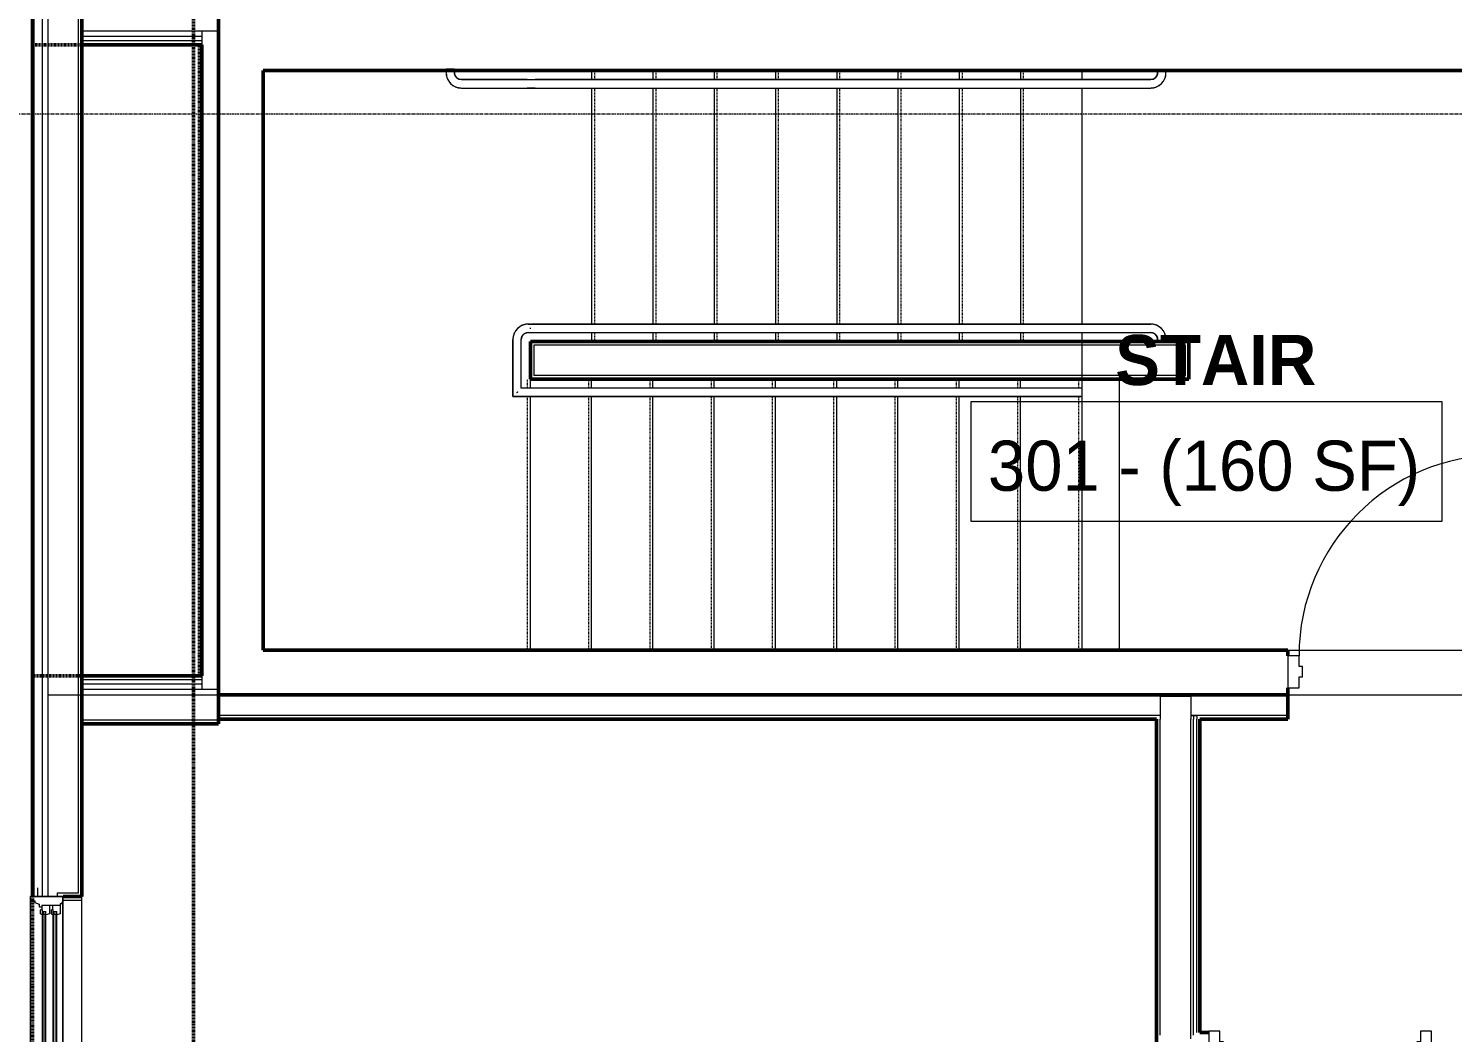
# Model space of a CAD drawing. Header units: inches. Extents: x -4235 to -464, y 9767 to 12347.
# Drawn here: x -3861.4 to -3605.8, y 11370.4 to 11550.5 of the extents above; entities that cross this region are included whole.
import ezdxf

# ---------------------------------------------------------------- set-up
doc = ezdxf.new("R2010")
doc.units = ezdxf.units.IN
doc.header["$MEASUREMENT"] = 0
for name, pattern in [('Dash 1_16_', [0.125, 0.0625, -0.0625]), ('Grid Line 1_2_', [0.875, 0.5, -0.125, 0.125, -0.125]), ('Overhead 1_16_', [0.101562, 0.0625, -0.039062])]:
    doc.linetypes.add(name, pattern=pattern)
for name, color, linetype, lineweight in [('0-1', 170, 'Continuous', 5), ('0-3', 7, 'Continuous', 9), ('A-AREA-IDEN', 2, 'Continuous', 9), ('A-DOOR-1', 7, 'Continuous', 9), ('A-DOOR-2', 130, 'Continuous', 20), ('A-DOOR-FRAM-1', 130, 'Continuous', 20), ('A-FLOR-1', 10, 'Continuous', 9), ('A-FLOR-2', 254, 'Continuous', 9), ('A-FLOR-3', 7, 'Continuous', 9), ('A-FLOR-4', 192, 'Continuous', 9), ('A-FLOR-HRAL-1', 7, 'Continuous', 9), ('A-FLOR-HRAL-2', 254, 'Continuous', 9), ('A-GLAZ-1', 151, 'Continuous', 9), ('A-GLAZ-2', 151, 'Continuous', 20), ('A-WALL', 113, 'Continuous', 13), ('A-WALL-1', 250, 'Continuous', 50), ('A-WALL-2', 50, 'Continuous', 13), ('A-WALL-3', 10, 'Continuous', 9), ('A-WALL-4', 254, 'Continuous', 9), ('A-WALL-6', 113, 'Continuous', 9), ('A-WALL-7', 113, 'Continuous', 50), ('C-PROP-LINE-1', 91, 'Dash 1_16_', 50), ('I-WALL-1', 250, 'Continuous', 50), ('I-WALL-2', 10, 'Continuous', 9), ('I-WALL-3', 254, 'Continuous', 9), ('Q-CASE-1', 254, 'Continuous', 9), ('Q-CASE-2', 7, 'Continuous', 9), ('S-GRID-1', 1, 'Grid Line 1_2_', 9), ('S-STRS-1', 254, 'Continuous', 9), ('S-STRS-2', 10, 'Continuous', 9), ('S-STRS-3', 7, 'Continuous', 9), ('S-STRS-4', 7, 'Overhead 1_16_', 9), ('S-STRS-5', 254, 'Overhead 1_16_', 9)]:
    doc.layers.add(name, color=color, linetype=linetype, lineweight=lineweight)
doc.styles.add('Century Gothic', font='ufonts.com_century-gothic.ttf', dxfattribs={"height": 9})
doc.styles.add('Century Gothic_B', font='GOTHICB.TTF', dxfattribs={"height": 9})

# ---------------------------------------------------------------- blocks, each defined once
blk = doc.blocks.new('HOLLOW METAL - UNIT DOOR-2191978-BACKGROUND - 3RD FLOOR')
at = {"layer": 'A-DOOR-1'}
blk.add_arc((18, 4.125), 36, 90, 180, dxfattribs=at)
at = {"layer": 'A-DOOR-2'}
for p, q in [((18, 40.125), (16.25, 40.125)), ((16.25, 40.125), (16.25, 4.125)), ((18, 4.125), (18, 40.125)), ((16.25, 4.125), (18, 4.125))]:
    blk.add_line(p, q, dxfattribs=at)
at = {"layer": 'A-DOOR-FRAM-1'}
for p, q in [((-18, 4.125), (-20, 4.125)), ((-20, 4.125), (-20, -3.875)), ((-18, 2.1875), (-18, 4.125)), ((18, 4.125), (18, 2.1875)), ((20, 4.125), (18, 4.125)), ((20, -3.875), (20, 4.125)), ((-17.375, 2.1875), (-18, 2.1875)), ((-17.375, -1.9375), (-17.375, 2.1875)), ((18, 2.1875), (17.375, 2.1875)), ((17.375, 2.1875), (17.375, -1.9375)), ((-18, -3.875), (-18, -1.9375)), ((-18, -1.9375), (-17.375, -1.9375)), ((17.375, -1.9375), (18, -1.9375)), ((18, -1.9375), (18, -3.875)), ((-20, -3.875), (-18, -3.875)), ((18, -3.875), (20, -3.875))]:
    blk.add_line(p, q, dxfattribs=at)
blk = doc.blocks.new('CTR - 1st Phase - Common Walls_rvt-2-BACKGROUND - 3RD FLOOR')
at = {"layer": 'A-WALL-1'}
for p, q in [((-3635.32, 11430.99), (-3827.32, 11430.99)), ((-3827.32, 11430.99), (-3827.32, 11426.61)), ((-3635.32, 11426.61), (-3635.32, 11430.99)), ((-3827.32, 11426.61), (-3658.9, 11426.61)), ((-3651.15, 11426.61), (-3635.32, 11426.61))]:
    blk.add_line(p, q, dxfattribs=at)
at = {"layer": 'A-WALL-2'}
for p, q in [((-3658.27, 11430.74), (-3827.32, 11430.74)), ((-3658.27, 11430.74), (-3652.77, 11430.74)), ((-3658.27, 11430.74), (-3658.27, 11427.24)), ((-3652.77, 11430.74), (-3658.27, 11430.74)), ((-3652.77, 11430.74), (-3652.77, 11427.24)), ((-3635.32, 11430.74), (-3652.77, 11430.74)), ((-3658.27, 11427.24), (-3827.32, 11427.24)), ((-3658.27, 11427.24), (-3658.27, 11426.61)), ((-3658.27, 11370.36), (-3658.27, 11426.61)), ((-3652.77, 11427.24), (-3652.27, 11427.24)), ((-3652.77, 11427.24), (-3652.77, 11426.61)), ((-3652.27, 11427.24), (-3652.77, 11427.24)), ((-3652.77, 11370.36), (-3652.77, 11426.61)), ((-3652.27, 11427.24), (-3651.65, 11427.24)), ((-3652.27, 11427.24), (-3652.27, 11426.61)), ((-3651.65, 11427.24), (-3652.27, 11427.24)), ((-3652.27, 11370.36), (-3652.27, 11426.61)), ((-3651.65, 11427.24), (-3651.65, 11426.61)), ((-3635.32, 11427.24), (-3651.65, 11427.24)), ((-3651.65, 11370.36), (-3651.65, 11426.61)), ((-3658.27, 11369.86), (-3658.27, 11370.36)), ((-3652.77, 11369.24), (-3652.77, 11370.36)), ((-3652.27, 11369.86), (-3652.27, 11370.36))]:
    blk.add_line(p, q, dxfattribs=at)
at = {"layer": 'A-WALL-3'}
for p in [(-3827.32, 11426.61), (-3635.32, 11430.99)]:
    blk.add_line(p, (-3827.32, 11430.99), dxfattribs=at)
at = {"layer": 'A-WALL-4'}
for p, q in [((-3635.32, 11430.99), (-3635.32, 11426.61)), ((-3827.32, 11426.61), (-3658.9, 11426.61)), ((-3651.15, 11426.61), (-3635.32, 11426.61))]:
    blk.add_line(p, q, dxfattribs=at)
at = {"layer": 'I-WALL-1'}
for p, q in [((-3658.9, 11426.61), (-3658.9, 11370.36)), ((-3651.15, 11370.36), (-3651.15, 11426.61)), ((-3658.9, 11370.36), (-3658.9, 11363.24)), ((-3649.52, 11370.36), (-3651.15, 11370.36))]:
    blk.add_line(p, q, dxfattribs=at)
at = {"layer": 'I-WALL-2'}
blk.add_line((-3649.52, 11370.36), (-3649.52, 11362.61), dxfattribs=at)
at = {"layer": 'I-WALL-3'}
for p, q in [((-3658.9, 11426.61), (-3658.9, 11370.36)), ((-3651.15, 11370.36), (-3651.15, 11426.61)), ((-3658.9, 11362.61), (-3658.9, 11370.36)), ((-3649.52, 11370.36), (-3651.15, 11370.36))]:
    blk.add_line(p, q, dxfattribs=at)
at = {"layer": '0-3', "rotation": 180}
blk.add_blockref('HOLLOW METAL - UNIT DOOR-2191978-BACKGROUND - 3RD FLOOR', (-3629.52, 11366.74), dxfattribs=at)
blk = doc.blocks.new('HOLLOW METAL - STAIR DOOR 3-0 x 6-8-2453426-BACKGROUND - 3RD FLOOR')
at = {"layer": 'A-DOOR-1'}
blk.add_arc((18, 3.25), 36, 90, 180, dxfattribs=at)
at = {"layer": 'A-DOOR-2'}
for p, q in [((18, 39.25), (16.25, 39.25)), ((16.25, 39.25), (16.25, 3.25)), ((18, 3.25), (18, 39.25)), ((16.25, 3.25), (18, 3.25))]:
    blk.add_line(p, q, dxfattribs=at)
at = {"layer": 'A-DOOR-FRAM-1'}
for p, q in [((-18, 3.25), (-20, 3.25)), ((-20, 3.25), (-20, -2.5)), ((-18, 1.3125), (-18, 3.25)), ((18, 3.25), (18, 1.3125)), ((20, 3.25), (18, 3.25)), ((20, -2.5), (20, 3.25)), ((-17.375, 1.3125), (-18, 1.3125)), ((-17.375, -0.5625), (-17.375, 1.3125)), ((18, 1.3125), (17.375, 1.3125)), ((17.375, 1.3125), (17.375, -0.5625)), ((-20, -2.5), (-18, -2.5)), ((-18, -2.5), (-18, -0.5625)), ((-18, -0.5625), (-17.375, -0.5625)), ((17.375, -0.5625), (18, -0.5625)), ((18, -0.5625), (18, -2.5)), ((18, -2.5), (20, -2.5))]:
    blk.add_line(p, q, dxfattribs=at)
blk = doc.blocks.new('Top Rail Type - Top Rail_Internal_-2424883-BACKGROUND - 3RD FLOOR')
at = {"layer": 'A-FLOR-HRAL-1'}
for p, q in [((-3771.3, 11497.49), (-3771.7, 11497.49)), ((-3759.92, 11497.49), (-3771.11, 11497.49)), ((-3672.41, 11497.49), (-3759.92, 11497.49)), ((-3659.95, 11497.49), (-3671.75, 11497.49)), ((-3771.7, 11495.99), (-3771.3, 11495.99)), ((-3771.11, 11495.99), (-3759.92, 11495.99)), ((-3759.92, 11495.99), (-3672.41, 11495.99)), ((-3671.75, 11495.99), (-3659.95, 11495.99)), ((-3774.45, 11494.74), (-3774.45, 11484.49)), ((-3772.95, 11485.99), (-3772.95, 11494.74)), ((-3658.7, 11494.74), (-3658.7, 11494.36)), ((-3657.2, 11494.36), (-3657.2, 11494.74)), ((-3771.9, 11485.99), (-3772.95, 11485.99)), ((-3672.32, 11485.99), (-3771.23, 11485.99)), ((-3774.45, 11484.49), (-3771.9, 11484.49)), ((-3771.23, 11484.49), (-3672.32, 11484.49))]:
    blk.add_line(p, q, dxfattribs=at)
at = {"layer": 'A-FLOR-HRAL-1', "flags": 128}
for points in [[(-3771.7, 11497.49), (-3771.81, 11497.49), (-3771.92, 11497.48), (-3772.03, 11497.47), (-3772.14, 11497.45), (-3772.25, 11497.43), (-3772.35, 11497.41), (-3772.46, 11497.38), (-3772.56, 11497.35), (-3772.67, 11497.31), (-3772.77, 11497.27), (-3772.87, 11497.23), (-3772.97, 11497.18), (-3773.07, 11497.13), (-3773.16, 11497.07), (-3773.25, 11497.01), (-3773.34, 11496.95), (-3773.43, 11496.88), (-3773.51, 11496.81), (-3773.59, 11496.73), (-3773.67, 11496.66), (-3773.75, 11496.57), (-3773.82, 11496.49), (-3773.89, 11496.41), (-3773.95, 11496.32), (-3774.01, 11496.23), (-3774.07, 11496.13), (-3774.12, 11496.04), (-3774.17, 11495.94), (-3774.22, 11495.84), (-3774.26, 11495.74), (-3774.3, 11495.63), (-3774.33, 11495.53), (-3774.36, 11495.42), (-3774.39, 11495.31), (-3774.41, 11495.21), (-3774.43, 11495.1), (-3774.44, 11494.99), (-3774.45, 11494.88), (-3774.45, 11494.77), (-3774.45, 11494.74)], [(-3671.75, 11497.49), (-3671.8, 11497.49), (-3671.84, 11497.49), (-3671.89, 11497.49), (-3671.94, 11497.49), (-3671.99, 11497.49), (-3672.04, 11497.49), (-3672.09, 11497.49), (-3672.14, 11497.49), (-3672.19, 11497.49), (-3672.23, 11497.49), (-3672.28, 11497.49), (-3672.32, 11497.49), (-3672.37, 11497.49), (-3672.41, 11497.49), (-3672.41, 11497.49)], [(-3657.2, 11494.74), (-3657.2, 11494.85), (-3657.21, 11494.96), (-3657.22, 11495.07), (-3657.23, 11495.18), (-3657.25, 11495.29), (-3657.28, 11495.39), (-3657.31, 11495.5), (-3657.34, 11495.6), (-3657.38, 11495.71), (-3657.42, 11495.81), (-3657.46, 11495.91), (-3657.51, 11496.01), (-3657.56, 11496.11), (-3657.62, 11496.2), (-3657.68, 11496.29), (-3657.74, 11496.38), (-3657.81, 11496.47), (-3657.88, 11496.55), (-3657.96, 11496.63), (-3658.03, 11496.71), (-3658.11, 11496.79), (-3658.2, 11496.86), (-3658.28, 11496.93), (-3658.37, 11496.99), (-3658.46, 11497.05), (-3658.56, 11497.11), (-3658.65, 11497.16), (-3658.75, 11497.21), (-3658.85, 11497.26), (-3658.95, 11497.3), (-3659.06, 11497.34), (-3659.16, 11497.37), (-3659.27, 11497.4), (-3659.37, 11497.43), (-3659.48, 11497.45), (-3659.59, 11497.47), (-3659.7, 11497.48), (-3659.81, 11497.49), (-3659.92, 11497.49), (-3659.95, 11497.49)], [(-3772.95, 11494.74), (-3772.95, 11494.79), (-3772.94, 11494.84), (-3772.94, 11494.89), (-3772.93, 11494.94), (-3772.92, 11494.99), (-3772.91, 11495.04), (-3772.9, 11495.08), (-3772.89, 11495.13), (-3772.87, 11495.18), (-3772.85, 11495.23), (-3772.83, 11495.27), (-3772.81, 11495.32), (-3772.78, 11495.36), (-3772.76, 11495.4), (-3772.73, 11495.45), (-3772.7, 11495.49), (-3772.67, 11495.53), (-3772.64, 11495.56), (-3772.6, 11495.6), (-3772.57, 11495.64), (-3772.53, 11495.67), (-3772.5, 11495.7), (-3772.46, 11495.73), (-3772.42, 11495.76), (-3772.37, 11495.79), (-3772.33, 11495.82), (-3772.29, 11495.84), (-3772.24, 11495.86), (-3772.2, 11495.89), (-3772.15, 11495.9), (-3772.1, 11495.92), (-3772.06, 11495.94), (-3772.01, 11495.95), (-3771.96, 11495.96), (-3771.91, 11495.97), (-3771.86, 11495.98), (-3771.81, 11495.98), (-3771.76, 11495.99), (-3771.71, 11495.99), (-3771.7, 11495.99)], [(-3672.41, 11495.99), (-3672.37, 11495.99), (-3672.33, 11495.99), (-3672.28, 11495.99), (-3672.24, 11495.99), (-3672.19, 11495.99), (-3672.14, 11495.99), (-3672.09, 11495.99), (-3672.05, 11495.99), (-3672, 11495.99), (-3671.95, 11495.99), (-3671.9, 11495.99), (-3671.85, 11495.99), (-3671.8, 11495.99), (-3671.75, 11495.99), (-3671.75, 11495.99)], [(-3659.95, 11495.99), (-3659.9, 11495.99), (-3659.85, 11495.99), (-3659.8, 11495.98), (-3659.75, 11495.97), (-3659.7, 11495.96), (-3659.65, 11495.95), (-3659.6, 11495.94), (-3659.56, 11495.93), (-3659.51, 11495.91), (-3659.46, 11495.89), (-3659.42, 11495.87), (-3659.37, 11495.85), (-3659.33, 11495.82), (-3659.28, 11495.8), (-3659.24, 11495.77), (-3659.2, 11495.74), (-3659.16, 11495.71), (-3659.12, 11495.68), (-3659.09, 11495.65), (-3659.05, 11495.61), (-3659.02, 11495.57), (-3658.99, 11495.54), (-3658.95, 11495.5), (-3658.92, 11495.46), (-3658.9, 11495.41), (-3658.87, 11495.37), (-3658.85, 11495.33), (-3658.82, 11495.28), (-3658.8, 11495.24), (-3658.78, 11495.19), (-3658.77, 11495.15), (-3658.75, 11495.1), (-3658.74, 11495.05), (-3658.73, 11495), (-3658.72, 11494.95), (-3658.71, 11494.9), (-3658.7, 11494.85), (-3658.7, 11494.8), (-3658.7, 11494.75), (-3658.7, 11494.74)], [(-3771.23, 11485.99), (-3771.28, 11485.99), (-3771.32, 11485.99), (-3771.37, 11485.99), (-3771.41, 11485.99), (-3771.46, 11485.99), (-3771.51, 11485.99), (-3771.55, 11485.99), (-3771.6, 11485.99), (-3771.65, 11485.99), (-3771.7, 11485.99), (-3771.75, 11485.99), (-3771.8, 11485.99), (-3771.85, 11485.99), (-3771.9, 11485.99), (-3771.9, 11485.99)], [(-3771.9, 11484.49), (-3771.85, 11484.49), (-3771.8, 11484.49), (-3771.75, 11484.49), (-3771.7, 11484.49), (-3771.65, 11484.49), (-3771.61, 11484.49), (-3771.56, 11484.49), (-3771.51, 11484.49), (-3771.46, 11484.49), (-3771.42, 11484.49), (-3771.37, 11484.49), (-3771.33, 11484.49), (-3771.28, 11484.49), (-3771.24, 11484.49), (-3771.23, 11484.49)]]:
    blk.add_lwpolyline(points, dxfattribs=at)
at = {"layer": 'A-FLOR-HRAL-1'}
blk.add_open_spline([(-3771.32, 11496.66), (-3771.32, 11496.69), (-3771.32, 11496.74), (-3771.32, 11496.79), (-3771.32, 11496.82)], degree=3, dxfattribs=at)
blk.add_open_spline([(-3773.61, 11485.33), (-3773.62, 11485.32), (-3773.65, 11485.29), (-3773.7, 11485.24), (-3773.75, 11485.19), (-3773.78, 11485.16), (-3773.79, 11485.15)], degree=3, knots=[0.46086968, 0.46086968, 0.46086968, 0.46086968, 0.47916667, 0.5, 0.52083333, 0.53913032, 0.53913032, 0.53913032, 0.53913032], dxfattribs=at)
at = {"layer": 'A-FLOR-HRAL-2'}
for p, q in [((-3658.7, 11494.33), (-3658.7, 11494.11)), ((-3657.86, 11494.11), (-3658.04, 11494.11)), ((-3657.2, 11494.11), (-3657.2, 11494.34))]:
    blk.add_line(p, q, dxfattribs=at)
blk = doc.blocks.new('Top Rail Type - Top Rail_Internal_-V417-BACKGROUND - 3RD FLOOR')
at = {"layer": 'A-FLOR-HRAL-1'}
for p, q in [((-3771.7, 11497.49), (-3771.32, 11497.49)), ((-3771.32, 11497.49), (-3672.81, 11497.49)), ((-3672.81, 11497.49), (-3671.75, 11497.49)), ((-3671.75, 11497.49), (-3659.95, 11497.49)), ((-3771.7, 11495.99), (-3771.32, 11495.99)), ((-3771.32, 11495.99), (-3672.81, 11495.99)), ((-3672.81, 11495.99), (-3671.75, 11495.99)), ((-3671.75, 11495.99), (-3659.95, 11495.99)), ((-3774.45, 11484.49), (-3774.45, 11494.74)), ((-3772.95, 11485.99), (-3772.95, 11494.74)), ((-3658.7, 11494.74), (-3658.7, 11494.36)), ((-3657.2, 11494.74), (-3657.2, 11494.36)), ((-3771.9, 11485.99), (-3772.95, 11485.99)), ((-3770.83, 11485.99), (-3771.9, 11485.99)), ((-3672.32, 11485.99), (-3770.83, 11485.99)), ((-3771.9, 11484.49), (-3774.45, 11484.49)), ((-3770.83, 11484.49), (-3771.9, 11484.49)), ((-3672.32, 11484.49), (-3770.83, 11484.49))]:
    blk.add_line(p, q, dxfattribs=at)
for centre, radius, start, end in [((-3771.7, 11494.74), 2.75, 90, 180), ((-3659.95, 11494.74), 2.75, 0, 90), ((-3771.7, 11494.74), 1.25, 90, 180), ((-3659.95, 11494.74), 1.25, 0, 90)]:
    blk.add_arc(centre, radius, start, end, dxfattribs=at)
at = {"layer": 'A-FLOR-HRAL-2'}
for p, q in [((-3658.7, 11494.33), (-3658.7, 11494.11)), ((-3657.2, 11494.11), (-3658.7, 11494.11)), ((-3657.2, 11494.34), (-3657.2, 11494.11))]:
    blk.add_line(p, q, dxfattribs=at)
blk = doc.blocks.new('Top Rail Type - Top Rail_Internal_-2424885-BACKGROUND - 3RD FLOOR')
at = {"layer": 'A-FLOR-HRAL-1'}
for p, q in [((-3786.45, 11542.99), (-3786.45, 11542.61)), ((-3784.95, 11542.61), (-3784.95, 11542.99)), ((-3771.9, 11541.36), (-3783.7, 11541.36)), ((-3759.92, 11541.36), (-3770.43, 11541.36)), ((-3672.41, 11541.36), (-3759.92, 11541.36)), ((-3659.95, 11541.36), (-3671.75, 11541.36)), ((-3658.7, 11542.99), (-3658.7, 11542.61)), ((-3657.2, 11542.61), (-3657.2, 11542.99)), ((-3783.7, 11539.86), (-3771.9, 11539.86)), ((-3770.43, 11539.86), (-3759.92, 11539.86)), ((-3759.92, 11539.86), (-3672.41, 11539.86)), ((-3671.75, 11539.86), (-3659.95, 11539.86))]:
    blk.add_line(p, q, dxfattribs=at)
at = {"layer": 'A-FLOR-HRAL-1', "flags": 128}
for points in [[(-3786.45, 11542.61), (-3786.45, 11542.5), (-3786.44, 11542.39), (-3786.43, 11542.29), (-3786.41, 11542.18), (-3786.39, 11542.07), (-3786.37, 11541.96), (-3786.34, 11541.85), (-3786.31, 11541.75), (-3786.27, 11541.65), (-3786.23, 11541.54), (-3786.19, 11541.44), (-3786.14, 11541.34), (-3786.09, 11541.25), (-3786.03, 11541.15), (-3785.97, 11541.06), (-3785.9, 11540.97), (-3785.84, 11540.89), (-3785.77, 11540.8), (-3785.69, 11540.72), (-3785.61, 11540.64), (-3785.53, 11540.57), (-3785.45, 11540.49), (-3785.36, 11540.43), (-3785.28, 11540.36), (-3785.18, 11540.3), (-3785.09, 11540.24), (-3784.99, 11540.19), (-3784.9, 11540.14), (-3784.8, 11540.09), (-3784.7, 11540.05), (-3784.59, 11540.01), (-3784.49, 11539.98), (-3784.38, 11539.95), (-3784.27, 11539.93), (-3784.17, 11539.9), (-3784.06, 11539.89), (-3783.95, 11539.88), (-3783.84, 11539.87), (-3783.73, 11539.86), (-3783.7, 11539.86)], [(-3783.7, 11541.36), (-3783.75, 11541.37), (-3783.8, 11541.37), (-3783.85, 11541.37), (-3783.9, 11541.38), (-3783.95, 11541.39), (-3784, 11541.4), (-3784.04, 11541.41), (-3784.09, 11541.43), (-3784.14, 11541.44), (-3784.19, 11541.46), (-3784.23, 11541.48), (-3784.28, 11541.51), (-3784.32, 11541.53), (-3784.36, 11541.56), (-3784.4, 11541.58), (-3784.45, 11541.61), (-3784.48, 11541.64), (-3784.52, 11541.67), (-3784.56, 11541.71), (-3784.6, 11541.74), (-3784.63, 11541.78), (-3784.66, 11541.82), (-3784.69, 11541.86), (-3784.72, 11541.9), (-3784.75, 11541.94), (-3784.78, 11541.98), (-3784.8, 11542.03), (-3784.82, 11542.07), (-3784.84, 11542.12), (-3784.86, 11542.16), (-3784.88, 11542.21), (-3784.9, 11542.26), (-3784.91, 11542.3), (-3784.92, 11542.35), (-3784.93, 11542.4), (-3784.94, 11542.45), (-3784.94, 11542.5), (-3784.95, 11542.55), (-3784.95, 11542.6), (-3784.95, 11542.61)], [(-3771.9, 11541.36), (-3771.79, 11541.36), (-3771.68, 11541.36), (-3771.57, 11541.36), (-3771.46, 11541.36), (-3771.36, 11541.36), (-3771.25, 11541.36), (-3771.14, 11541.36), (-3771.04, 11541.36), (-3770.93, 11541.36), (-3770.83, 11541.36), (-3770.73, 11541.36), (-3770.63, 11541.36), (-3770.54, 11541.36), (-3770.44, 11541.36), (-3770.43, 11541.36)], [(-3671.75, 11541.36), (-3671.8, 11541.36), (-3671.84, 11541.36), (-3671.89, 11541.36), (-3671.94, 11541.36), (-3671.99, 11541.36), (-3672.04, 11541.36), (-3672.09, 11541.36), (-3672.14, 11541.36), (-3672.19, 11541.36), (-3672.23, 11541.36), (-3672.28, 11541.36), (-3672.32, 11541.36), (-3672.37, 11541.36), (-3672.41, 11541.36), (-3672.41, 11541.36)], [(-3659.95, 11539.86), (-3659.84, 11539.87), (-3659.73, 11539.87), (-3659.62, 11539.88), (-3659.51, 11539.9), (-3659.4, 11539.92), (-3659.3, 11539.94), (-3659.19, 11539.97), (-3659.08, 11540), (-3658.98, 11540.04), (-3658.88, 11540.08), (-3658.78, 11540.13), (-3658.68, 11540.18), (-3658.58, 11540.23), (-3658.49, 11540.28), (-3658.4, 11540.34), (-3658.31, 11540.41), (-3658.22, 11540.48), (-3658.14, 11540.55), (-3658.05, 11540.62), (-3657.98, 11540.7), (-3657.9, 11540.78), (-3657.83, 11540.86), (-3657.76, 11540.95), (-3657.7, 11541.04), (-3657.63, 11541.13), (-3657.58, 11541.22), (-3657.52, 11541.32), (-3657.47, 11541.42), (-3657.43, 11541.52), (-3657.39, 11541.62), (-3657.35, 11541.72), (-3657.31, 11541.83), (-3657.28, 11541.93), (-3657.26, 11542.04), (-3657.24, 11542.15), (-3657.22, 11542.26), (-3657.21, 11542.37), (-3657.2, 11542.47), (-3657.2, 11542.58), (-3657.2, 11542.61)], [(-3658.7, 11542.61), (-3658.7, 11542.56), (-3658.7, 11542.51), (-3658.71, 11542.46), (-3658.71, 11542.42), (-3658.72, 11542.37), (-3658.73, 11542.32), (-3658.75, 11542.27), (-3658.76, 11542.22), (-3658.78, 11542.17), (-3658.8, 11542.13), (-3658.82, 11542.08), (-3658.84, 11542.04), (-3658.86, 11541.99), (-3658.89, 11541.95), (-3658.92, 11541.91), (-3658.95, 11541.87), (-3658.98, 11541.83), (-3659.01, 11541.79), (-3659.04, 11541.75), (-3659.08, 11541.72), (-3659.11, 11541.68), (-3659.15, 11541.65), (-3659.19, 11541.62), (-3659.23, 11541.59), (-3659.27, 11541.56), (-3659.32, 11541.54), (-3659.36, 11541.51), (-3659.4, 11541.49), (-3659.45, 11541.47), (-3659.5, 11541.45), (-3659.54, 11541.43), (-3659.59, 11541.42), (-3659.64, 11541.4), (-3659.69, 11541.39), (-3659.74, 11541.38), (-3659.79, 11541.38), (-3659.84, 11541.37), (-3659.89, 11541.37), (-3659.94, 11541.36), (-3659.95, 11541.36)], [(-3770.43, 11539.86), (-3770.53, 11539.86), (-3770.62, 11539.86), (-3770.72, 11539.86), (-3770.82, 11539.86), (-3770.93, 11539.86), (-3771.03, 11539.86), (-3771.13, 11539.86), (-3771.24, 11539.86), (-3771.35, 11539.86), (-3771.46, 11539.86), (-3771.56, 11539.86), (-3771.67, 11539.86), (-3771.78, 11539.86), (-3771.89, 11539.86), (-3771.9, 11539.86)], [(-3672.41, 11539.86), (-3672.37, 11539.86), (-3672.33, 11539.86), (-3672.28, 11539.86), (-3672.24, 11539.86), (-3672.19, 11539.86), (-3672.14, 11539.86), (-3672.09, 11539.86), (-3672.05, 11539.86), (-3672, 11539.86), (-3671.95, 11539.86), (-3671.9, 11539.86), (-3671.85, 11539.86), (-3671.8, 11539.86), (-3671.75, 11539.86), (-3671.75, 11539.86)]]:
    blk.add_lwpolyline(points, dxfattribs=at)
at = {"layer": 'A-FLOR-HRAL-2'}
for p, q in [((-3786.45, 11543.24), (-3786.45, 11542.99)), ((-3785.79, 11543.24), (-3785.61, 11543.24)), ((-3784.95, 11542.99), (-3784.95, 11543.24)), ((-3658.7, 11543.24), (-3658.7, 11542.99)), ((-3658.04, 11543.24), (-3657.86, 11543.24)), ((-3657.2, 11542.99), (-3657.2, 11543.24))]:
    blk.add_line(p, q, dxfattribs=at)
blk = doc.blocks.new('Top Rail Type - Top Rail_Internal_-V420-BACKGROUND - 3RD FLOOR')
at = {"layer": 'A-FLOR-HRAL-1'}
for p, q in [((-3786.45, 11542.99), (-3786.45, 11542.61)), ((-3784.95, 11542.99), (-3784.95, 11542.61)), ((-3783.7, 11541.36), (-3771.9, 11541.36)), ((-3771.9, 11541.36), (-3770.83, 11541.36)), ((-3770.83, 11541.36), (-3672.81, 11541.36)), ((-3672.81, 11541.36), (-3671.75, 11541.36)), ((-3671.75, 11541.36), (-3659.95, 11541.36)), ((-3658.7, 11542.61), (-3658.7, 11542.99)), ((-3657.2, 11542.61), (-3657.2, 11542.99)), ((-3783.7, 11539.86), (-3771.9, 11539.86)), ((-3771.9, 11539.86), (-3770.83, 11539.86)), ((-3770.83, 11539.86), (-3672.81, 11539.86)), ((-3672.81, 11539.86), (-3671.75, 11539.86)), ((-3671.75, 11539.86), (-3659.95, 11539.86))]:
    blk.add_line(p, q, dxfattribs=at)
for centre, radius, start, end in [((-3783.7, 11542.61), 2.75, 180, 270), ((-3783.7, 11542.61), 1.25, 180, 270), ((-3659.95, 11542.61), 2.75, 270, 0), ((-3659.95, 11542.61), 1.25, 270, 0)]:
    blk.add_arc(centre, radius, start, end, dxfattribs=at)
at = {"layer": 'A-FLOR-HRAL-2'}
for p, q in [((-3784.95, 11543.24), (-3786.45, 11543.24)), ((-3786.45, 11543.24), (-3786.45, 11542.99)), ((-3784.95, 11543.24), (-3784.95, 11542.99)), ((-3658.7, 11543.24), (-3657.2, 11543.24)), ((-3658.7, 11542.99), (-3658.7, 11543.24)), ((-3657.2, 11542.99), (-3657.2, 11543.24))]:
    blk.add_line(p, q, dxfattribs=at)
blk = doc.blocks.new('top of stairs parapet wall2 - top of stairs parapet wall-2386922-BACKGROUND - 3RD FLOOR')
at = {"layer": 'Q-CASE-1'}
for p, q in [((-2632.32, 10168.59), (-2632.32, 10161.84)), ((-2583.7, 10161.84), (-2583.7, 10168.59))]:
    blk.add_line(p, q, dxfattribs=at)
at = {"layer": 'Q-CASE-2'}
for p, q in [((-2583.7, 10168.59), (-2632.32, 10168.59)), ((-2632.32, 10161.84), (-2583.7, 10161.84))]:
    blk.add_line(p, q, dxfattribs=at)
blk = doc.blocks.new('CTR - 1st Phase -Stairs _ Elevators_rvt-2-BACKGROUND - 3RD FLOOR')
at = {"layer": 'A-FLOR-1'}
blk.add_line((-3672.32, 11438.99), (-3665.57, 11438.99), dxfattribs=at)
at = {"layer": 'A-FLOR-2'}
for p, q in [((-3658.7, 11542.99), (-3672.32, 11542.99)), ((-3587.32, 11542.99), (-3657.2, 11542.99)), ((-3672.32, 11494.36), (-3672.32, 11487.61)), ((-3665.57, 11438.99), (-3635.32, 11438.99))]:
    blk.add_line(p, q, dxfattribs=at)
at = {"layer": 'A-FLOR-3'}
for p, q in [((-3672.32, 11542.99), (-3672.32, 11541.36)), ((-3672.32, 11539.87), (-3672.32, 11497.48)), ((-3672.32, 11495.99), (-3672.32, 11494.36)), ((-3635.32, 11438.99), (-3599.07, 11438.99))]:
    blk.add_line(p, q, dxfattribs=at)
at = {"layer": 'A-WALL-1'}
for p, q in [((-3827.32, 11550.99), (-3827.32, 11438.99)), ((-3819.32, 11438.99), (-3819.32, 11542.99)), ((-3819.32, 11542.99), (-3587.32, 11542.99)), ((-3827.32, 11438.99), (-3827.32, 11430.99)), ((-3635.32, 11438.99), (-3819.32, 11438.99)), ((-3635.32, 11437.99), (-3635.32, 11438.99)), ((-3827.32, 11430.99), (-3635.32, 11430.99)), ((-3635.32, 11430.99), (-3635.32, 11432.24))]:
    blk.add_line(p, q, dxfattribs=at)
at = {"layer": 'A-WALL-2'}
for p, q in [((-3770.7, 11493.74), (-3770.7, 11488.24)), ((-3653.7, 11493.74), (-3770.7, 11493.74)), ((-3653.7, 11488.24), (-3653.7, 11493.74)), ((-3653.7, 11488.24), (-3770.7, 11488.24))]:
    blk.add_line(p, q, dxfattribs=at)
at = {"layer": 'I-WALL-1'}
for p, q in [((-3653.07, 11494.36), (-3771.32, 11494.36)), ((-3771.32, 11494.36), (-3771.32, 11493.74)), ((-3771.32, 11493.74), (-3771.32, 11488.24)), ((-3653.07, 11493.74), (-3653.07, 11494.36)), ((-3653.07, 11488.24), (-3653.07, 11493.74)), ((-3771.32, 11488.24), (-3771.32, 11487.61)), ((-3771.32, 11487.61), (-3653.07, 11487.61)), ((-3653.07, 11487.61), (-3653.07, 11488.24))]:
    blk.add_line(p, q, dxfattribs=at)
at = {"layer": 'S-STRS-1'}
for p, q in [((-3819.32, 11542.99), (-3819.32, 11438.99)), ((-3786.45, 11542.99), (-3819.32, 11542.99)), ((-3760.32, 11542.99), (-3784.95, 11542.99)), ((-3760.32, 11542.99), (-3749.32, 11542.99)), ((-3749.32, 11542.99), (-3738.32, 11542.99)), ((-3738.32, 11542.99), (-3727.32, 11542.99)), ((-3727.32, 11542.99), (-3716.32, 11542.99)), ((-3716.32, 11542.99), (-3705.32, 11542.99)), ((-3705.32, 11542.99), (-3694.32, 11542.99)), ((-3694.32, 11542.99), (-3683.32, 11542.99)), ((-3683.32, 11542.99), (-3672.32, 11542.99)), ((-3771.32, 11494.36), (-3760.32, 11494.36)), ((-3771.32, 11487.61), (-3771.32, 11494.36)), ((-3760.32, 11494.36), (-3749.32, 11494.36)), ((-3749.32, 11494.36), (-3738.32, 11494.36)), ((-3738.32, 11494.36), (-3727.32, 11494.36)), ((-3727.32, 11494.36), (-3716.32, 11494.36)), ((-3716.32, 11494.36), (-3705.32, 11494.36)), ((-3705.32, 11494.36), (-3694.32, 11494.36)), ((-3694.32, 11494.36), (-3683.32, 11494.36)), ((-3683.32, 11494.36), (-3672.32, 11494.36)), ((-3760.32, 11487.61), (-3771.32, 11487.61)), ((-3749.32, 11487.61), (-3760.32, 11487.61)), ((-3738.32, 11487.61), (-3749.32, 11487.61)), ((-3727.32, 11487.61), (-3738.32, 11487.61)), ((-3716.32, 11487.61), (-3727.32, 11487.61)), ((-3705.32, 11487.61), (-3716.32, 11487.61)), ((-3694.32, 11487.61), (-3705.32, 11487.61)), ((-3683.32, 11487.61), (-3694.32, 11487.61)), ((-3672.32, 11487.61), (-3683.32, 11487.61)), ((-3819.32, 11438.99), (-3795.32, 11438.99)), ((-3771.32, 11438.99), (-3771.32, 11439.11)), ((-3760.32, 11438.99), (-3760.32, 11439.11)), ((-3749.32, 11438.99), (-3749.32, 11439.11)), ((-3738.32, 11438.99), (-3739.32, 11438.99)), ((-3727.32, 11438.99), (-3738.32, 11438.99)), ((-3716.32, 11438.99), (-3727.32, 11438.99)), ((-3705.32, 11438.99), (-3716.32, 11438.99)), ((-3694.32, 11438.99), (-3705.32, 11438.99)), ((-3683.32, 11438.99), (-3694.32, 11438.99)), ((-3672.32, 11438.99), (-3683.32, 11438.99))]:
    blk.add_line(p, q, dxfattribs=at)
at = {"layer": 'S-STRS-2'}
for p, q in [((-3795.32, 11438.99), (-3771.32, 11438.99)), ((-3760.32, 11438.99), (-3771.32, 11438.99)), ((-3749.32, 11438.99), (-3760.32, 11438.99)), ((-3739.32, 11438.99), (-3749.32, 11438.99))]:
    blk.add_line(p, q, dxfattribs=at)
at = {"layer": 'S-STRS-3'}
for p, q in [((-3760.32, 11542.99), (-3760.32, 11541.36)), ((-3749.32, 11542.99), (-3749.32, 11541.36)), ((-3738.32, 11542.99), (-3738.32, 11541.36)), ((-3727.32, 11542.99), (-3727.32, 11541.36)), ((-3716.32, 11542.99), (-3716.32, 11541.36)), ((-3705.32, 11542.99), (-3705.32, 11541.36)), ((-3694.32, 11542.99), (-3694.32, 11541.36)), ((-3683.32, 11542.99), (-3683.32, 11541.36)), ((-3672.32, 11542.99), (-3672.32, 11541.36)), ((-3760.32, 11539.86), (-3760.32, 11497.49)), ((-3749.32, 11539.86), (-3749.32, 11497.49)), ((-3738.32, 11539.86), (-3738.32, 11497.49)), ((-3727.32, 11539.86), (-3727.32, 11497.49)), ((-3716.32, 11539.86), (-3716.32, 11497.49)), ((-3705.32, 11539.86), (-3705.32, 11497.49)), ((-3694.32, 11539.86), (-3694.32, 11497.49)), ((-3683.32, 11539.86), (-3683.32, 11497.49)), ((-3672.32, 11539.87), (-3672.32, 11497.48)), ((-3760.32, 11495.99), (-3760.32, 11494.36)), ((-3749.32, 11495.99), (-3749.32, 11494.36)), ((-3738.32, 11495.99), (-3738.32, 11494.36)), ((-3727.32, 11495.99), (-3727.32, 11494.36)), ((-3716.32, 11495.99), (-3716.32, 11494.36)), ((-3705.32, 11495.99), (-3705.32, 11494.36)), ((-3694.32, 11495.99), (-3694.32, 11494.36)), ((-3683.32, 11495.99), (-3683.32, 11494.36)), ((-3672.32, 11495.99), (-3672.32, 11494.36)), ((-3771.32, 11485.98), (-3771.32, 11487.61)), ((-3760.32, 11485.99), (-3760.32, 11487.61)), ((-3749.32, 11485.99), (-3749.32, 11487.61)), ((-3738.32, 11485.99), (-3738.32, 11487.61)), ((-3727.32, 11485.99), (-3727.32, 11487.61)), ((-3716.32, 11485.99), (-3716.32, 11487.61)), ((-3705.32, 11485.99), (-3705.32, 11487.61)), ((-3694.32, 11485.99), (-3694.32, 11487.61)), ((-3683.32, 11485.99), (-3683.32, 11487.61)), ((-3771.32, 11439.11), (-3771.32, 11484.49)), ((-3760.32, 11439.11), (-3760.32, 11484.49)), ((-3749.32, 11439.11), (-3749.32, 11484.49)), ((-3738.32, 11438.99), (-3738.32, 11484.49)), ((-3727.32, 11438.99), (-3727.32, 11484.49)), ((-3716.32, 11438.99), (-3716.32, 11484.49)), ((-3705.32, 11438.99), (-3705.32, 11484.49)), ((-3694.32, 11438.99), (-3694.32, 11484.49)), ((-3683.32, 11438.99), (-3683.32, 11484.49))]:
    blk.add_line(p, q, dxfattribs=at)
at = {"layer": 'S-STRS-4'}
for p, q in [((-3759.82, 11542.99), (-3759.82, 11541.36)), ((-3748.82, 11542.99), (-3748.82, 11541.36)), ((-3737.82, 11542.99), (-3737.82, 11541.36)), ((-3726.82, 11542.99), (-3726.82, 11541.36)), ((-3715.82, 11542.99), (-3715.82, 11541.36)), ((-3704.82, 11542.99), (-3704.82, 11541.36)), ((-3693.82, 11542.99), (-3693.82, 11541.36)), ((-3682.82, 11542.99), (-3682.82, 11541.36)), ((-3759.82, 11539.86), (-3759.82, 11497.49)), ((-3748.82, 11539.86), (-3748.82, 11497.49)), ((-3737.82, 11539.86), (-3737.82, 11497.49)), ((-3726.82, 11539.86), (-3726.82, 11497.49)), ((-3715.82, 11539.86), (-3715.82, 11497.49)), ((-3704.82, 11539.86), (-3704.82, 11497.49)), ((-3693.82, 11539.86), (-3693.82, 11497.49)), ((-3682.82, 11539.86), (-3682.82, 11497.49)), ((-3759.82, 11495.99), (-3759.82, 11494.36)), ((-3748.82, 11495.99), (-3748.82, 11494.36)), ((-3737.82, 11495.99), (-3737.82, 11494.36)), ((-3726.82, 11495.99), (-3726.82, 11494.36)), ((-3715.82, 11495.99), (-3715.82, 11494.36)), ((-3704.82, 11495.99), (-3704.82, 11494.36)), ((-3693.82, 11495.99), (-3693.82, 11494.36)), ((-3682.82, 11495.99), (-3682.82, 11494.36)), ((-3771.82, 11485.99), (-3771.82, 11487.61)), ((-3760.82, 11485.99), (-3760.82, 11487.61)), ((-3749.82, 11485.99), (-3749.82, 11487.61)), ((-3738.82, 11485.99), (-3738.82, 11487.61)), ((-3727.82, 11485.99), (-3727.82, 11487.61)), ((-3716.82, 11485.99), (-3716.82, 11487.61)), ((-3705.82, 11485.99), (-3705.82, 11487.61)), ((-3694.82, 11485.99), (-3694.82, 11487.61)), ((-3683.82, 11485.99), (-3683.82, 11487.61)), ((-3672.82, 11485.99), (-3672.82, 11487.61)), ((-3771.82, 11439.11), (-3771.82, 11484.49)), ((-3760.82, 11439.11), (-3760.82, 11484.49)), ((-3749.82, 11439.11), (-3749.82, 11484.49)), ((-3738.82, 11438.99), (-3738.82, 11484.49)), ((-3727.82, 11438.99), (-3727.82, 11484.49)), ((-3716.82, 11438.99), (-3716.82, 11484.49)), ((-3705.82, 11438.99), (-3705.82, 11484.49)), ((-3694.82, 11438.99), (-3694.82, 11484.49)), ((-3683.82, 11438.99), (-3683.82, 11484.49)), ((-3672.82, 11438.99), (-3672.82, 11484.49))]:
    blk.add_line(p, q, dxfattribs=at)
at = {"layer": 'S-STRS-5'}
for p, q in [((-3771.82, 11438.99), (-3771.82, 11439.11)), ((-3760.82, 11438.99), (-3760.82, 11439.11)), ((-3749.82, 11438.99), (-3749.82, 11439.11))]:
    blk.add_line(p, q, dxfattribs=at)
at = {"layer": '0-3'}
for name, p in [('Top Rail Type - Top Rail_Internal_-2424885-BACKGROUND - 3RD FLOOR', (0, 0)), ('Top Rail Type - Top Rail_Internal_-V420-BACKGROUND - 3RD FLOOR', (0, 0)), ('Top Rail Type - Top Rail_Internal_-2424883-BACKGROUND - 3RD FLOOR', (0, 0)), ('Top Rail Type - Top Rail_Internal_-V417-BACKGROUND - 3RD FLOOR', (0, 0)), ('HOLLOW METAL - STAIR DOOR 3-0 x 6-8-2453426-BACKGROUND - 3RD FLOOR', (-3615.32, 11434.74))]:
    blk.add_blockref(name, p, dxfattribs=at)
at = {"layer": '0-3', "rotation": 90}
blk.add_blockref('top of stairs parapet wall2 - top of stairs parapet wall-2386922-BACKGROUND - 3RD FLOOR', (6496.27, 14071.31), dxfattribs=at)
blk = doc.blocks.new('Window-Double_Hung-Andersen-400_Series-Tilt_Wash - DOUBLE HUNG - COTTAGE - 3RD FLOOR-2888224-BACKGROUND - 3RD FLOOR')
at = {"layer": 'A-GLAZ-1'}
for p, q in [((-15.7, 2.63), (15.7, 2.63)), ((-16.29, 2.5), (-15.7, 2.5)), ((-16.29, 2.12), (-15.7, 2.12)), ((-16.29, 0.56), (-15.7, 0.56)), ((-16.29, 0.19), (-15.7, 0.19)), ((-15.82, 2.5), (-15.82, 2.12)), ((-15.82, 0.56), (-15.82, 0.19)), ((-15.7, 2.5), (15.7, 2.5)), ((-15.7, 2.12), (15.7, 2.12)), ((-15.7, 2), (15.7, 2)), ((-15.7, 0.69), (15.7, 0.69)), ((-15.7, 0.56), (15.7, 0.56)), ((-15.7, 0.19), (15.7, 0.19)), ((-15.7, 0.06), (15.7, 0.06)), ((16.29, 2.5), (15.7, 2.5)), ((16.29, 2.12), (15.7, 2.12)), ((16.29, 0.56), (15.7, 0.56)), ((16.29, 0.19), (15.7, 0.19)), ((15.82, 2.5), (15.82, 2.12)), ((15.82, 0.56), (15.82, 0.19)), ((-19.01, -3.94), (-19.01, -2.44)), ((-19.01, -2.44), (-18.95, -2.44)), ((18.95, -1.06), (-18.95, -1.06)), ((-18.95, -1.06), (-18.95, -4.44)), ((-18.32, -1.06), (-18.32, -4.44)), ((18.32, -1.06), (18.32, -4.44)), ((18.95, -4.44), (18.95, -1.06)), ((18.95, -2.44), (19.01, -2.44)), ((19.01, -2.44), (19.01, -3.94)), ((-18.95, -3.94), (-19.01, -3.94)), ((-18.95, -4.44), (18.95, -4.44)), ((19.01, -3.94), (18.95, -3.94))]:
    blk.add_line(p, q, dxfattribs=at)
at = {"layer": 'A-GLAZ-2'}
for p, q in [((-19.01, 3.44), (-20.51, 3.44)), ((19.01, 4.81), (-19.01, 4.81)), ((-19.01, 4.81), (-19.01, -1.06)), ((-18.2, 4.81), (-18.2, 4)), ((-18.2, 4), (-17.92, 4)), ((-17.92, 4), (-17.61, 3.19)), ((-17.61, 3.19), (-17.14, 3.19)), ((-17.42, 2.75), (-16.57, 2.75)), ((-17.42, 2.75), (-17.42, -0.56)), ((-17.14, 3.19), (-17.14, 2.75)), ((-15.86, 2.97), (-16.57, 2.97)), ((-16.57, 2.63), (-16.57, 2.97)), ((-15.7, 2.63), (-16.57, 2.63)), ((-16.29, 2.63), (-16.29, 2)), ((-15.86, 2.97), (-15.7, 2.63)), ((15.86, 2.97), (15.7, 2.63)), ((15.7, 2.63), (16.57, 2.63)), ((15.86, 2.97), (16.57, 2.97)), ((16.29, 2.63), (16.29, 2)), ((16.57, 2.63), (16.57, 2.97)), ((17.42, 2.75), (16.57, 2.75)), ((17.14, 3.19), (17.14, 2.75)), ((17.61, 3.19), (17.14, 3.19)), ((17.42, 2.75), (17.42, -0.56)), ((17.92, 4), (17.61, 3.19)), ((18.2, 4), (17.92, 4)), ((18.2, 4.81), (18.2, 4)), ((19.01, -1.06), (19.01, 4.81)), ((19.01, 3.44), (20.51, 3.44)), ((-17.42, 1.37), (-15.86, 1.37)), ((-17.42, 0.81), (-16.57, 0.81)), ((-15.86, 1.03), (-16.57, 1.03)), ((-16.57, 0.69), (-16.57, 1.03)), ((-15.7, 0.69), (-16.57, 0.69)), ((-15.7, 2), (-16.29, 2)), ((-16.29, 0.69), (-16.29, 0.06)), ((-15.7, 0.06), (-16.29, 0.06)), ((-15.86, 1.37), (-15.7, 2)), ((-15.86, 1.03), (-15.7, 0.69)), ((-15.86, -0.56), (-15.7, 0.06)), ((15.7, 2), (16.29, 2)), ((15.86, 1.37), (15.7, 2)), ((15.86, 1.03), (15.7, 0.69)), ((15.7, 0.69), (16.57, 0.69)), ((15.7, 0.06), (16.29, 0.06)), ((15.86, -0.56), (15.7, 0.06)), ((17.42, 1.37), (15.86, 1.37)), ((15.86, 1.03), (16.57, 1.03)), ((16.29, 0.69), (16.29, 0.06)), ((16.57, 0.69), (16.57, 1.03)), ((17.42, 0.81), (16.57, 0.81)), ((-19.01, -1.06), (19.01, -1.06)), ((-17.67, -0.78), (-18, -1.06)), ((-17.67, -0.78), (-17.67, -0.56)), ((-17.67, -0.56), (-15.86, -0.56)), ((17.67, -0.56), (15.86, -0.56)), ((17.67, -0.78), (17.67, -0.56)), ((17.67, -0.78), (18, -1.06))]:
    blk.add_line(p, q, dxfattribs=at)
blk = doc.blocks.new('Family - ___-2835860-BACKGROUND - 3RD FLOOR')
at = {"layer": 'C-PROP-LINE-1'}
for p, q in [((-3860.72, 11547.59), (-3860.72, 12118.59)), ((-3830.72, 11547.59), (-3860.72, 11547.59)), ((-3830.72, 11434.39), (-3830.72, 11547.59)), ((-3860.72, 11434.39), (-3830.72, 11434.39)), ((-3860.72, 9980.19), (-3860.72, 11434.39))]:
    blk.add_line(p, q, dxfattribs=at)
blk = doc.blocks.new('Family - ___-2835903-BACKGROUND - 3RD FLOOR')
at = {"layer": 'C-PROP-LINE-1'}
blk.add_line((-3831.82, 10009.09), (-3831.82, 12089.69), dxfattribs=at)
blk = doc.blocks.new('Family - ___-2835932-BACKGROUND - 3RD FLOOR')
at = {"layer": 'C-PROP-LINE-1'}
blk.add_line((-3860.72, 9980.19), (-3860.72, 12118.59), dxfattribs=at)

msp = doc.modelspace()

# ---------------------------------------------------------------- linework, layer by layer
at = {"layer": 'A-AREA-IDEN', "flags": 128}
msp.add_lwpolyline([(-3692.17, 11483.58), (-3607.67, 11483.58), (-3607.67, 11462.09), (-3692.17, 11462.09)], close=True, dxfattribs=at)
at = {"layer": 'A-FLOR-4'}
msp.add_line((-3590.7, 11430.89), (-3857.97, 11430.89), dxfattribs=at)
at = {"layer": 'A-WALL'}
for p, q in [((-3860.47, 11587.94), (-3860.47, 11394.8)), ((-3858.97, 11587.94), (-3858.97, 11394.8)), ((-3857.97, 11587.94), (-3857.97, 11394.8)), ((-3852.47, 11395.43), (-3852.47, 11587.31)), ((-3851.85, 11550.09), (-3827.32, 11550.09)), ((-3830.32, 11549.09), (-3851.85, 11549.09)), ((-3830.32, 11550.09), (-3830.32, 11547.59)), ((-3830.32, 11548.34), (-3851.85, 11548.34)), ((-3830.32, 11433.64), (-3851.85, 11433.64)), ((-3830.32, 11434.39), (-3830.32, 11431.89)), ((-3830.32, 11432.89), (-3851.85, 11432.89)), ((-3827.32, 11431.89), (-3851.85, 11431.89)), ((-3827.32, 11426.39), (-3851.85, 11426.39)), ((-3856.29, 11395.43), (-3856.29, 11394.8)), ((-3856.29, 11395.43), (-3852.47, 11395.43))]:
    msp.add_line(p, q, dxfattribs=at)
at = {"layer": 'A-WALL-6'}
for p, q in [((-3860.72, 11394.8), (-3855.22, 11394.8)), ((-3851.85, 11394.8), (-3851.85, 11394.74))]:
    msp.add_line(p, q, dxfattribs=at)
at = {"layer": 'A-WALL-7'}
for p, q in [((-3860.72, 11587.94), (-3860.72, 11394.8)), ((-3851.85, 11394.8), (-3851.85, 11587.94)), ((-3827.32, 11425.76), (-3827.32, 11556.21)), ((-3851.85, 11547.59), (-3830.32, 11547.59)), ((-3830.32, 11547.59), (-3830.32, 11434.39)), ((-3830.32, 11434.39), (-3851.85, 11434.39)), ((-3851.85, 11425.76), (-3827.32, 11425.76)), ((-3855.22, 11394.8), (-3851.85, 11394.8))]:
    msp.add_line(p, q, dxfattribs=at)
at = {"layer": 'S-GRID-1'}
msp.add_line((-464.45, 11535.19), (-4185.7, 11535.19), dxfattribs=at)

# ---------------------------------------------------------------- block references
at = {"layer": '0-1'}
for name in ['CTR - 1st Phase - Common Walls_rvt-2-BACKGROUND - 3RD FLOOR', 'CTR - 1st Phase -Stairs _ Elevators_rvt-2-BACKGROUND - 3RD FLOOR']:
    msp.add_blockref(name, (0, 0), dxfattribs=at)
at = {"layer": 'A-GLAZ-1', "rotation": 89.99999999999991}
msp.add_blockref('Window-Double_Hung-Andersen-400_Series-Tilt_Wash - DOUBLE HUNG - COTTAGE - 3RD FLOOR-2888224-BACKGROUND - 3RD FLOOR', (-3856.29, 11375.79), dxfattribs=at)
at = {"layer": 'C-PROP-LINE-1'}
for name in ['Family - ___-2835860-BACKGROUND - 3RD FLOOR', 'Family - ___-2835932-BACKGROUND - 3RD FLOOR', 'Family - ___-2835903-BACKGROUND - 3RD FLOOR']:
    msp.add_blockref(name, (0, 0), dxfattribs=at)

# ---------------------------------------------------------------- texts
at = {"layer": 'A-AREA-IDEN', "char_height": 9, "attachment_point": 1}
for s, insert, width, style in [('STAIR', (-3666.31, 11495.55), 39.39, 'Century Gothic_B'), ('301 - (160 SF)', (-3689.17, 11476.58), 94.839, 'Century Gothic')]:
    msp.add_mtext(s, dxfattribs=dict(at, insert=insert, width=width, style=style))

doc.saveas('drawing.dxf')
